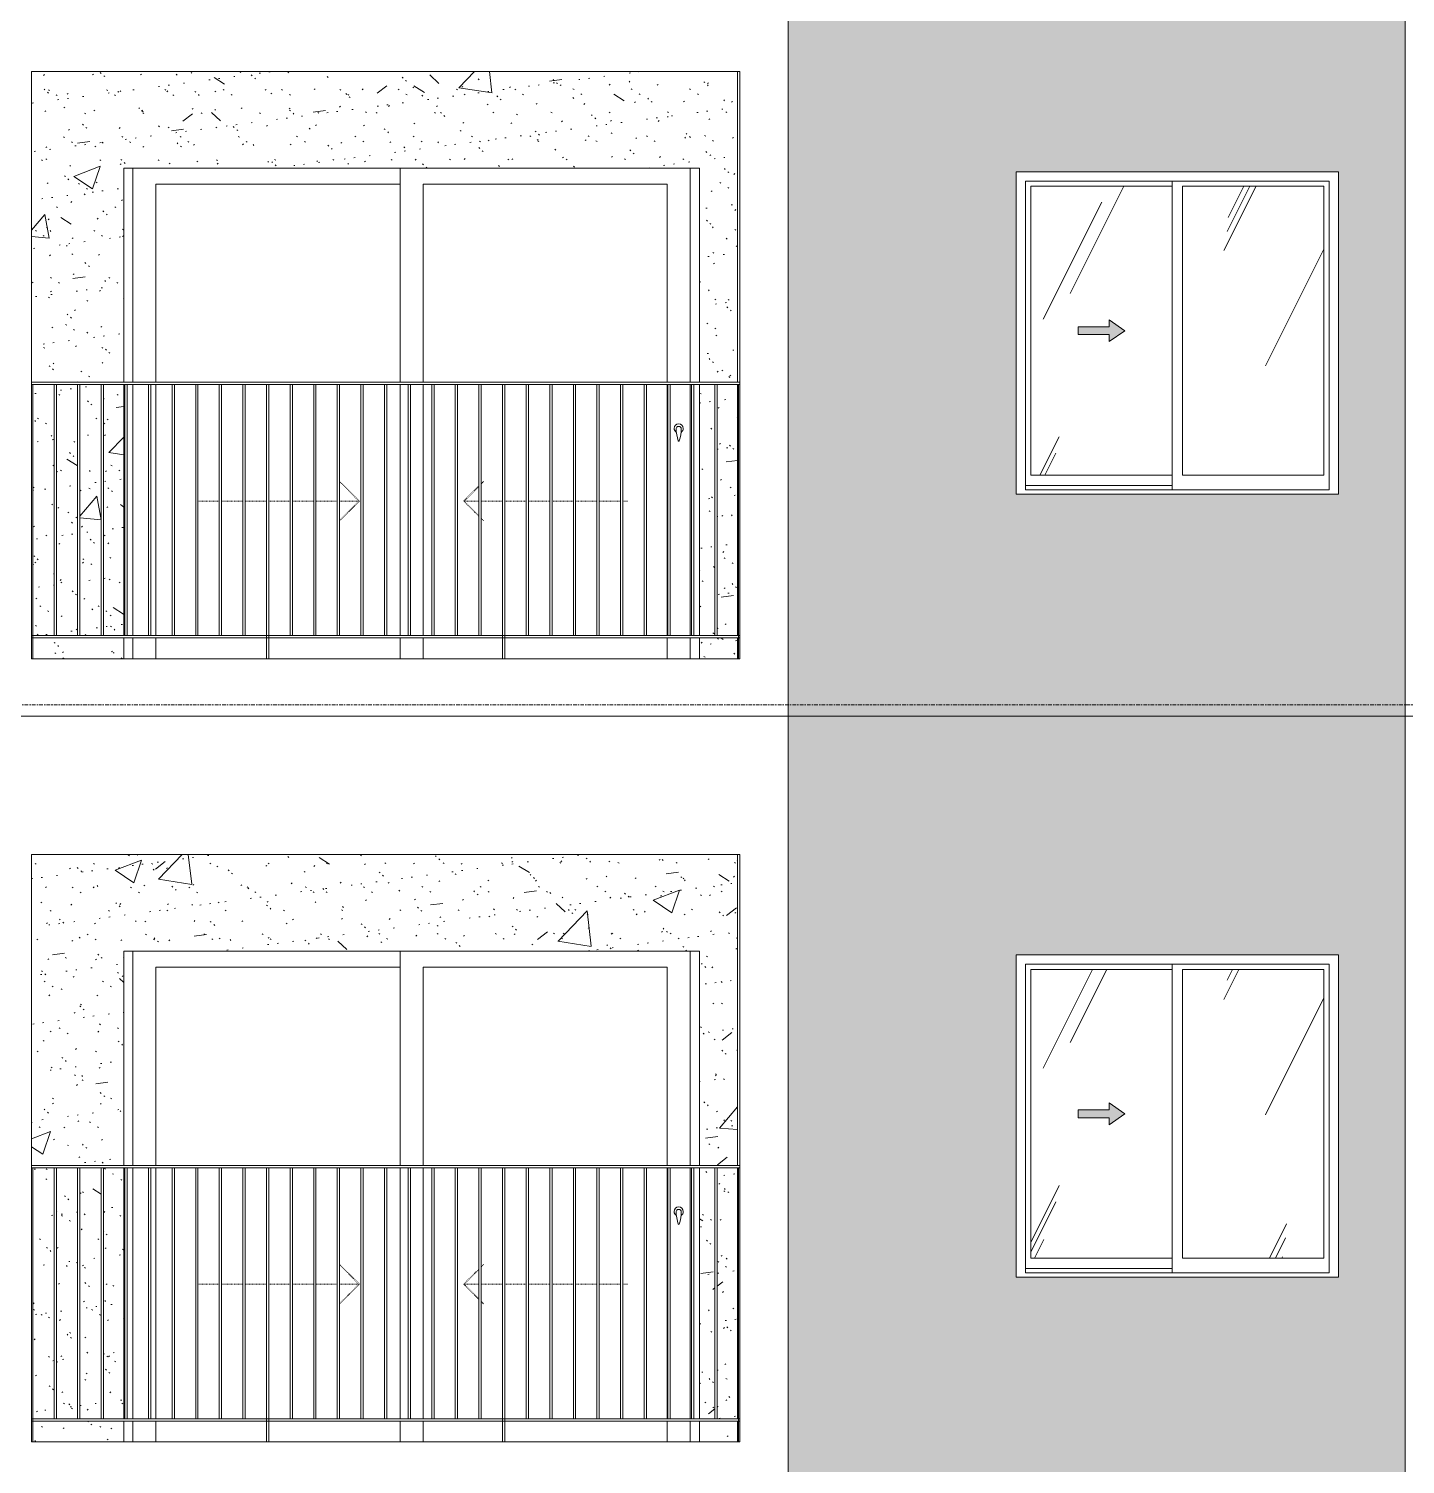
# Model space of a CAD drawing. Header units: millimetres. Extents: x -134153 to 99383, y -5233 to 35400.
# Drawn here: x -60940 to -54963, y 19302 to 25535 of the extents above; entities that cross this region are included whole.
import ezdxf

# ---------------------------------------------------------------- set-up
doc = ezdxf.new("R2010")
doc.units = ezdxf.units.MM
for name, pattern in [('1 NÉT CALL OUT', [6, 3, -3]), ('Centre', [31.75, 6.35, -4.7625, 15.875, -4.7625]), ('Dash', [6, 3, -3])]:
    doc.linetypes.add(name, pattern=pattern)
for name, color, linetype, lineweight in [('0-1', 7, 'Continuous', 5), ('A-DETL-GENF', 92, 'Continuous', 9), ('A-DETL-GENF-1', 92, '1 NÉT CALL OUT', 9), ('A-DOOR', 31, 'Continuous', 9), ('A-DOOR-FRAM', 31, 'Continuous', 9), ('A-DOOR-HDLN', 31, 'Dash', 9), ('A-FLOR-HRAL', 11, 'Continuous', 9), ('A-FLOR-LEVL-2', 51, 'Centre', 9), ('A-GLAZ', 151, 'Continuous', 9), ('A-GLAZ-3', 7, '1 NÉT CALL OUT', 9), ('A-WALL', 113, 'Continuous', 9), ('A-WALL-PATT-1', 9, 'Continuous', 9), ('A-WALL-PATT-2', 111, 'Continuous', 5), ('I-WALL-1', 7, 'Continuous', 9)]:
    doc.layers.add(name, color=color, linetype=linetype, lineweight=lineweight)
pattern_1 = [(50, (-81864.4, 1200), (1165.978, -102.01), [121.92, -1341.12]), (355, (-81864.4, 1200), (-225.554, 1222.763), [97.536, -1072.896]), (100.451, (-81767.3, 1191.5), (940.433, 1120.746), [103.616, -1139.776]), (46.184, (-81864.4, 1525.1), (1734.906, -269.074), [182.88, -2011.68]), (96.636, (-81719.9, 1502.7), (1519.38, 1583.54), [155.42, -1709.665]), (351.184, (-81864.4, 1525.1), (1519.39, 1583.52), [146.3, -1609.34]), (21, (-81701.9, 1443.8), (970.332, -654.498), [121.92, -1341.12]), (326, (-81701.9, 1443.8), (395.533, 1178.804), [97.536, -1072.896]), (71.451, (-81621, 1389.3), (1365.87, 524.296), [103.616, -1139.776]), (37.5, (-81864.44, 1200), (19.767, 541.1527), [53.645, -1006.246, 53.645, -1035.507, -1076.96]), (37.5, (-81864.44, 1200), (19.767, 541.1527), [-2149.043, 53.645, -1023.315]), (7.5, (-81864.44, 1200), (427.646, 641.156), [53.645, -567.334, 53.645, -981.862, -410.464]), (7.5, (-81864.44, 1200), (427.646, 641.156), [-1656.486, 53.645, -356.82]), (327.5, (-82226.95, 1200), (867.782, -36.665), [53.645, -352.755, 53.645, -1214.323, -1682.496]), (327.5, (-82226.95, 1200), (867.782, -36.665), [-1674.368, 53.645, -1628.85]), (317.5, (-82389.5, 1200), (948.028, 162.73), [53.645, -474.675, 53.645, -788.416, -1194.816]), (317.5, (-82389.5, 1200), (948.028, 162.73), [-1370.38, 53.645, -1141.17])]
pattern_2 = [(37.5, (-81864.44, 1200), (-5.1206, 156.61216), [5.364, -118.181, 5.364, -132.812, -132.08]), (37.5, (-81864.44, 1200), (-5.1206, 156.61216), [-261.722, 5.364, -126.716]), (7.5, (-81864.44, 1200), (143.847, 229.3842), [5.364, -61.285, 5.364, -105.989, -42.672]), (7.5, (-81864.44, 1200), (143.847, 229.3842), [-178.003, 5.364, -37.308]), (327.5, (-81964.42, 1200), (253.1176, 0.4601), [5.364, -35.276, 5.364, -140.94, -191.008]), (327.5, (-81964.42, 1200), (253.1176, 0.4601), [-186.944, 5.364, -185.644]), (317.5, (-81964.42, 1200), (244.3381, 71.3376), [5.364, -14.956, 5.364, -90.546, -109.728]), (317.5, (-81964.42, 1200), (244.3381, 71.3376), [-116.23, 5.364, -104.364])]
pattern_3 = [(63.435, (-79954.8, 1311.3), (-0.002, 1625.6), [567.96, -3066.99]), (63.435, (-81580.4, 1311.3), (-0.002, 1625.6), [567.96, -3066.99]), (63.435, (-79176.65, 1625.35), (-0.002, 1625.6), [567.96, -3066.99]), (63.435, (-80802.25, 1625.35), (-0.002, 1625.6), [567.96, -3066.99]), (63.435, (-79294.4, 1514.5), (-0.002, 1625.6), [567.96, -3066.99]), (63.435, (-80920, 1514.5), (-0.002, 1625.6), [567.96, -3066.99]), (63.435, (-79414.5, 2149.4), (-0.002, 1625.6), [276.055, -3358.896]), (63.435, (-81040.1, 2149.4), (-0.002, 1625.6), [276.055, -3358.896]), (63.435, (-79493, 2051.15), (-0.002, 1625.6), [567.96, -3066.99]), (63.435, (-81118.6, 2051.15), (-0.002, 1625.6), [567.96, -3066.99]), (63.435, (-79479.15, 2121.7), (-0.002, 1625.6), [567.96, -3066.99]), (63.435, (-81104.76, 2121.7), (-0.002, 1625.6), [567.96, -3066.99]), (63.435, (-80135, 1812.2), (-0.002, 1625.6), [567.96, -3066.99]), (63.435, (-81760.6, 1812.2), (-0.002, 1625.6), [567.96, -3066.99]), (63.435, (-80121.15, 1895.35), (-0.002, 1625.6), [567.96, -3066.99]), (63.435, (-81746.75, 1895.35), (-0.002, 1625.6), [567.96, -3066.99]), (63.435, (-80117.4, 1955.3), (-0.002, 1625.6), [567.96, -3066.99]), (63.435, (-81743, 1955.3), (-0.002, 1625.6), [567.96, -3066.99])]

# ---------------------------------------------------------------- blocks, each defined once
blk = doc.blocks.new('NCV_TKTC_TANG 6 - 8_rvt-1-TKCS_MẶT ĐỨNG HƯỚNG BẮC')
at = {"layer": 'A-WALL-PATT-1'}
h = blk.add_hatch(dxfattribs=at)
h.set_pattern_fill('FP_2', color=256, style=0, pattern_type=2)
h.set_pattern_definition(pattern_1)
h.paths.add_polyline_path([(-57862.6, 22800), (-57862.6, 22890), (-58027.6, 22890), (-58027.6, 22800), (-57873.4, 22800)])
h.paths.add_polyline_path([(-60527.6, 22800), (-60527.6, 22890), (-60922.6, 22890), (-60922.6, 22800), (-60891.9, 22800)])
h.paths.add_polyline_path([(-60625.1, 22900), (-60625.1, 23990), (-60717.6, 23990), (-60717.6, 22900)])
h.paths.add_polyline_path([(-60820.1, 22900), (-60727.6, 22900), (-60727.6, 23990), (-60820.1, 23990), (-60820.1, 22934.4)])
h.paths.add_polyline_path([(-60922.6, 22900), (-60830.1, 22900), (-60830.1, 23990), (-60922.6, 23990), (-60922.6, 23076.6)])
h.paths.add_polyline_path([(-57862.6, 22900), (-57862.6, 23990), (-57950.1, 23990), (-57950.1, 22900), (-57880.7, 22900)])
h.paths.add_polyline_path([(-60615.1, 22900), (-60527.6, 22900), (-60527.6, 23990), (-60615.1, 23990), (-60615.1, 23076.6)])
h.paths.add_polyline_path([(-58027.6, 22900), (-57960.1, 22900), (-57960.1, 23990), (-58027.6, 23990), (-58027.6, 23076.6)])
h.paths.add_polyline_path([(-57980.9, 24000), (-57862.6, 24000), (-57862.6, 25350), (-60927.6, 25350), (-60927.6, 24000), (-60527.6, 24000), (-60527.6, 24930), (-58027.6, 24930), (-58027.6, 24000)])
h = blk.add_hatch(dxfattribs=at)
h.set_pattern_fill('FP_3', color=256, style=0, pattern_type=2)
h.set_pattern_definition(pattern_2)
h.paths.add_polyline_path([(-57862.6, 22800), (-57862.6, 22890), (-58027.6, 22890), (-58027.6, 22800), (-57873.4, 22800)])
h.paths.add_polyline_path([(-60527.6, 22800), (-60527.6, 22890), (-60922.6, 22890), (-60922.6, 22800), (-60891.9, 22800)])
h.paths.add_polyline_path([(-60625.1, 22900), (-60625.1, 23990), (-60717.6, 23990), (-60717.6, 22900)])
h.paths.add_polyline_path([(-60820.1, 22900), (-60727.6, 22900), (-60727.6, 23990), (-60820.1, 23990), (-60820.1, 22934.4)])
h.paths.add_polyline_path([(-60922.6, 22900), (-60830.1, 22900), (-60830.1, 23990), (-60922.6, 23990), (-60922.6, 23076.6)])
h.paths.add_polyline_path([(-57862.6, 22900), (-57862.6, 23990), (-57950.1, 23990), (-57950.1, 22900), (-57880.7, 22900)])
h.paths.add_polyline_path([(-60615.1, 22900), (-60527.6, 22900), (-60527.6, 23990), (-60615.1, 23990), (-60615.1, 23076.6)])
h.paths.add_polyline_path([(-58027.6, 22900), (-57960.1, 22900), (-57960.1, 23990), (-58027.6, 23990), (-58027.6, 23076.6)])
h.paths.add_polyline_path([(-57980.9, 24000), (-57862.6, 24000), (-57862.6, 25350), (-60927.6, 25350), (-60927.6, 24000), (-60527.6, 24000), (-60527.6, 24930), (-58027.6, 24930), (-58027.6, 24000)])
at = {"layer": 'I-WALL-1'}
for p, q in [((-57862.6, 24000), (-57862.6, 25350)), ((-60527.6, 24000), (-60527.6, 24930)), ((-60527.6, 24930), (-58027.6, 24930)), ((-58027.6, 24930), (-58027.6, 24000)), ((-60527.6, 22900), (-60527.6, 23990)), ((-58027.6, 23990), (-58027.6, 22900)), ((-57862.6, 22900), (-57862.6, 23990)), ((-60527.6, 22800), (-60527.6, 22890)), ((-58027.6, 22890), (-58027.6, 22800)), ((-57862.6, 22800), (-57862.6, 22890))]:
    blk.add_line(p, q, dxfattribs=at)
blk = doc.blocks.new('NCV_TKTC_TANG 6 - 8_rvt-3-TKCS_MẶT ĐỨNG HƯỚNG BẮC')
at = {"layer": 'A-WALL-PATT-1'}
h = blk.add_hatch(dxfattribs=at)
h.set_pattern_fill('FP_2', color=256, style=0, pattern_type=2)
h.set_pattern_definition(pattern_1)
h.paths.add_polyline_path([(-58027.6, 19400), (-57862.6, 19400), (-57862.6, 19490), (-58027.6, 19490)])
h.paths.add_polyline_path([(-60891.9, 19400), (-60527.6, 19400), (-60527.6, 19490), (-60922.6, 19490), (-60922.6, 19400), (-60901.2, 19400)])
h.paths.add_polyline_path([(-60847.6, 19500), (-60830.1, 19500), (-60830.1, 20590), (-60922.6, 20590), (-60922.6, 19500), (-60874.8, 19500)])
h.paths.add_polyline_path([(-57862.6, 19500), (-57862.6, 20590), (-57950.1, 20590), (-57950.1, 19500), (-57880.7, 19500)])
h.paths.add_polyline_path([(-60820.1, 19500), (-60727.6, 19500), (-60727.6, 20590), (-60820.1, 20590), (-60820.1, 19534.4)])
h.paths.add_polyline_path([(-60717.6, 19500), (-60625.1, 19500), (-60625.1, 20590), (-60717.6, 20590), (-60717.6, 19662.5)])
h.paths.add_polyline_path([(-58027.6, 19500), (-57960.1, 19500), (-57960.1, 20590), (-58027.6, 20590), (-58027.6, 19764.6)])
h.paths.add_polyline_path([(-60615.1, 19500), (-60527.6, 19500), (-60527.6, 20590), (-60615.1, 20590), (-60615.1, 19764.6)])
h.paths.add_polyline_path([(-60686.6, 20600), (-60527.6, 20600), (-60527.6, 21530), (-58027.6, 21530), (-58027.6, 20600), (-57862.6, 20600), (-57862.6, 21950), (-60927.6, 21950), (-60927.6, 20600), (-60690.7, 20600)])
h = blk.add_hatch(dxfattribs=at)
h.set_pattern_fill('FP_3', color=256, style=0, pattern_type=2)
h.set_pattern_definition(pattern_2)
h.paths.add_polyline_path([(-58027.6, 19400), (-57862.6, 19400), (-57862.6, 19490), (-58027.6, 19490)])
h.paths.add_polyline_path([(-60891.9, 19400), (-60527.6, 19400), (-60527.6, 19490), (-60922.6, 19490), (-60922.6, 19400), (-60901.2, 19400)])
h.paths.add_polyline_path([(-60847.6, 19500), (-60830.1, 19500), (-60830.1, 20590), (-60922.6, 20590), (-60922.6, 19500), (-60874.8, 19500)])
h.paths.add_polyline_path([(-57862.6, 19500), (-57862.6, 20590), (-57950.1, 20590), (-57950.1, 19500), (-57880.7, 19500)])
h.paths.add_polyline_path([(-60820.1, 19500), (-60727.6, 19500), (-60727.6, 20590), (-60820.1, 20590), (-60820.1, 19534.4)])
h.paths.add_polyline_path([(-60717.6, 19500), (-60625.1, 19500), (-60625.1, 20590), (-60717.6, 20590), (-60717.6, 19662.5)])
h.paths.add_polyline_path([(-58027.6, 19500), (-57960.1, 19500), (-57960.1, 20590), (-58027.6, 20590), (-58027.6, 19764.6)])
h.paths.add_polyline_path([(-60615.1, 19500), (-60527.6, 19500), (-60527.6, 20590), (-60615.1, 20590), (-60615.1, 19764.6)])
h.paths.add_polyline_path([(-60686.6, 20600), (-60527.6, 20600), (-60527.6, 21530), (-58027.6, 21530), (-58027.6, 20600), (-57862.6, 20600), (-57862.6, 21950), (-60927.6, 21950), (-60927.6, 20600), (-60690.7, 20600)])
at = {"layer": 'I-WALL-1'}
for p, q in [((-57862.6, 20600), (-57862.6, 21950)), ((-60527.6, 20600), (-60527.6, 21530)), ((-60527.6, 21530), (-58027.6, 21530)), ((-58027.6, 21530), (-58027.6, 20600)), ((-60527.6, 19500), (-60527.6, 20590)), ((-58027.6, 20590), (-58027.6, 19500)), ((-57862.6, 19500), (-57862.6, 20590)), ((-60527.6, 19400), (-60527.6, 19490)), ((-58027.6, 19490), (-58027.6, 19400)), ((-57862.6, 19400), (-57862.6, 19490))]:
    blk.add_line(p, q, dxfattribs=at)
blk = doc.blocks.new('1_FAMILY RVT - W01-WxH 1400x1400xmm-V171-TKCS_MẶT ĐỨNG HƯỚNG BẮC')
at = {"layer": 'A-DETL-GENF-1'}
blk.add_hatch(color=256, dxfattribs=at).paths.add_polyline_path([(-56248.1, 20776.5), (-56180.3, 20823.9), (-56248.1, 20871.4), (-56248.1, 20840.9), (-56383.5, 20840.9), (-56383.5, 20807), (-56248.1, 20807)])
at = {"layer": 'A-GLAZ'}
h = blk.add_hatch(dxfattribs=at)
h.set_pattern_fill('FP_1', color=256, style=0, pattern_type=2)
h.set_pattern_definition(pattern_3)
h.paths.add_polyline_path([(-56589.1, 20197), (-55974.8, 20197), (-55974.8, 21450.9), (-56589.1, 21450.9), (-56589.1, 20807)])
h.paths.add_polyline_path([(-56248.1, 20776.5), (-56248.1, 20807), (-56383.5, 20807), (-56383.5, 20840.9), (-56248.1, 20840.9), (-56248.1, 20871.4), (-56180.3, 20823.9), (-56204.5, 20807)])
h = blk.add_hatch(dxfattribs=at)
h.set_pattern_fill('FP_1', color=256, style=0, pattern_type=2)
h.set_pattern_definition(pattern_3)
h.paths.add_polyline_path([(-55316.1, 20197), (-55316.1, 21450.9), (-55930.3, 21450.9), (-55930.3, 20197)])
at = {"layer": 'A-DETL-GENF'}
for p, q in [((-56383.5, 20840.9), (-56383.5, 20807)), ((-56383.5, 20840.9), (-56248.1, 20840.9)), ((-56248.1, 20840.9), (-56383.5, 20840.9)), ((-56383.5, 20840.9), (-56383.5, 20807)), ((-56248.1, 20871.4), (-56248.1, 20840.9)), ((-56180.3, 20823.9), (-56248.1, 20871.4)), ((-56180.3, 20823.9), (-56248.1, 20871.4)), ((-56248.1, 20871.4), (-56248.1, 20840.9)), ((-56180.3, 20823.9), (-56248.1, 20776.5)), ((-56248.1, 20776.5), (-56180.3, 20823.9)), ((-56383.5, 20807), (-56248.1, 20807)), ((-56383.5, 20807), (-56248.1, 20807)), ((-56248.1, 20807), (-56248.1, 20776.5)), ((-56248.1, 20807), (-56248.1, 20776.5))]:
    blk.add_line(p, q, dxfattribs=at)
at = {"layer": 'A-GLAZ'}
for p, q in [((-55252.6, 21514.4), (-56652.6, 21514.4)), ((-56652.6, 21514.4), (-56652.6, 20114.4)), ((-55252.6, 21514.4), (-55252.6, 20114.4)), ((-56611.6, 21473.5), (-55293.5, 21473.5)), ((-56611.6, 20133.5), (-56611.6, 21473.5)), ((-56589.1, 21450.9), (-56589.1, 20197)), ((-55974.8, 21450.9), (-56589.1, 21450.9)), ((-55974.8, 21473.5), (-55974.8, 20133.5)), ((-55930.3, 20197), (-55930.3, 21450.9)), ((-55930.3, 21450.9), (-55316.1, 21450.9)), ((-55316.1, 21450.9), (-55316.1, 20197)), ((-55293.5, 20133.5), (-55293.5, 21473.5)), ((-56589.1, 20197), (-55974.8, 20197)), ((-55316.1, 20197), (-55930.3, 20197)), ((-55974.8, 20152.5), (-56611.6, 20152.5)), ((-55974.8, 20152.5), (-56611.6, 20152.5)), ((-55293.5, 20133.5), (-56611.6, 20133.5)), ((-55252.6, 20114.4), (-56652.6, 20114.4))]:
    blk.add_line(p, q, dxfattribs=at)
blk = doc.blocks.new('DEG_02-DEG_03 - DEG_02-2500x2400mm-CỬA ĐI 02 CÁNH TRƯỢT-V26-TKCS_MẶT ĐỨNG HƯỚNG BẮC')
at = {"layer": 'A-DOOR'}
for p, q in [((-59327.6, 10400), (-59327.6, 11330)), ((-58067.6, 11330), (-58067.6, 10400)), ((-60387.6, 11260), (-60387.6, 10400)), ((-60387.6, 11260), (-59327.6, 11260)), ((-59227.6, 11260), (-59227.6, 10400)), ((-59227.6, 11260), (-58167.6, 11260)), ((-58167.6, 10400), (-58167.6, 11260)), ((-60387.6, 10390), (-60387.6, 9300)), ((-59327.6, 9300), (-59327.6, 10390)), ((-59227.6, 10390), (-59227.6, 9300)), ((-58167.6, 9300), (-58167.6, 10390)), ((-58067.6, 10390), (-58067.6, 9300)), ((-60387.6, 9290), (-60387.6, 9200)), ((-59327.6, 9200), (-59327.6, 9290)), ((-59227.6, 9290), (-59227.6, 9200)), ((-58167.6, 9200), (-58167.6, 9290)), ((-58067.6, 9290), (-58067.6, 9200))]:
    blk.add_line(p, q, dxfattribs=at)
at = {"layer": 'A-DOOR', "flags": 128}
blk.add_lwpolyline([(-58116.1, 10208.7), (-58116.1, 10208.7), (-58116.1, 10208.7), (-58116.1, 10208.7), (-58116.1, 10208.7), (-58116.1, 10208.7), (-58116.1, 10208.7), (-58116.2, 10208.7), (-58116.2, 10208.7), (-58116.2, 10208.7), (-58116.2, 10208.7), (-58116.3, 10208.7), (-58116.3, 10208.7), (-58116.3, 10208.7), (-58116.4, 10208.7), (-58116.4, 10208.7), (-58116.4, 10208.7), (-58116.5, 10208.7), (-58116.5, 10208.7), (-58116.6, 10208.7), (-58116.6, 10208.7), (-58116.7, 10208.7), (-58116.7, 10208.7), (-58116.8, 10208.7), (-58116.8, 10208.7), (-58116.9, 10208.7), (-58116.9, 10208.7), (-58117, 10208.7), (-58117, 10208.7), (-58117.1, 10208.7), (-58117.1, 10208.7), (-58117.2, 10208.7), (-58117.3, 10208.7), (-58117.3, 10208.7), (-58117.4, 10208.7), (-58117.4, 10208.7), (-58117.5, 10208.7), (-58117.5, 10208.7), (-58117.6, 10208.7), (-58117.7, 10208.7), (-58117.7, 10208.7), (-58117.8, 10208.7), (-58117.8, 10208.7), (-58117.9, 10208.7), (-58118, 10208.7), (-58118, 10208.7), (-58118.1, 10208.7), (-58118.1, 10208.7), (-58118.2, 10208.7), (-58118.2, 10208.7), (-58118.3, 10208.7), (-58118.3, 10208.7), (-58118.4, 10208.7), (-58118.4, 10208.7), (-58118.5, 10208.7), (-58118.5, 10208.7), (-58118.6, 10208.7), (-58118.6, 10208.7), (-58118.7, 10208.7), (-58118.7, 10208.7), (-58118.7, 10208.7), (-58118.8, 10208.7), (-58118.8, 10208.7), (-58118.8, 10208.7), (-58118.9, 10208.7), (-58118.9, 10208.7), (-58118.9, 10208.7), (-58119, 10208.7), (-58119, 10208.7), (-58119, 10208.7), (-58119, 10208.7), (-58119, 10208.7), (-58119, 10208.7), (-58119, 10208.7), (-58119.1, 10208.7), (-58119.1, 10208.7)], dxfattribs=at)
at = {"layer": 'A-DOOR'}
for centre, radius, start, end in [((-58117.6, 10200), 20, 0, 180), ((-58117.6, 10200), 20, 180, 240), ((-58119.1, 10199.2), 9.45, 90, 180), ((-57963.8, 10199.2), 164.8, 180, 199.13397), ((-58116.1, 10199.2), 9.45, 0, 90), ((-58271.4, 10199.2), 164.8, 340.86603, 0), ((-58117.6, 10200), 20, 300, 0), ((-58117.2, 10146), 2.34, 199.13397, 261.03098), ((-58117.9, 10146), 2.34, 278.96902, 340.86603)]:
    blk.add_arc(centre, radius, start, end, dxfattribs=at)
at = {"layer": 'A-DOOR-FRAM'}
for p, q in [((-60487.6, 10400), (-60487.6, 11330)), ((-58067.6, 10400), (-58067.6, 11330)), ((-60487.6, 9300), (-60487.6, 10390)), ((-58067.6, 9300), (-58067.6, 10390)), ((-60487.6, 9200), (-60487.6, 9290)), ((-58067.6, 9200), (-58067.6, 9290))]:
    blk.add_line(p, q, dxfattribs=at)
at = {"layer": 'A-DOOR-HDLN'}
for p, q in [((-59504.8, 9884.2), (-59589.7, 9969.1)), ((-59050.3, 9884.2), (-58985.1, 9949.5)), ((-58975.1, 9959.5), (-58965.5, 9969.1)), ((-60205.1, 9884.2), (-60112.6, 9884.2)), ((-60102.6, 9884.2), (-60010.1, 9884.2)), ((-60000.1, 9884.2), (-59907.6, 9884.2)), ((-59897.6, 9884.2), (-59805.1, 9884.2)), ((-59795.1, 9884.2), (-59702.6, 9884.2)), ((-59692.6, 9884.2), (-59600.1, 9884.2)), ((-59590.1, 9884.2), (-59504.8, 9884.2)), ((-59504.8, 9884.2), (-59589.7, 9799.4)), ((-59050.3, 9884.2), (-58985.1, 9819)), ((-58985.1, 9884.2), (-59050.3, 9884.2)), ((-58882.6, 9884.2), (-58975.1, 9884.2)), ((-58780.1, 9884.2), (-58872.6, 9884.2)), ((-58677.6, 9884.2), (-58770.1, 9884.2)), ((-58575.1, 9884.2), (-58667.6, 9884.2)), ((-58472.6, 9884.2), (-58565.1, 9884.2)), ((-58370.1, 9884.2), (-58462.6, 9884.2)), ((-58340.3, 9884.2), (-58360.1, 9884.2)), ((-58975.1, 9809), (-58965.5, 9799.4))]:
    blk.add_line(p, q, dxfattribs=at)
blk = doc.blocks.new('Railing - 10mm-1251313-TKCS_MẶT ĐỨNG HƯỚNG BẮC')
at = {"layer": 'A-FLOR-HRAL'}
for p, q in [((-60830.064287, 5900), (-60830.064287, 6990)), ((-60820.064287, 6990), (-60820.064287, 5900))]:
    blk.add_line(p, q, dxfattribs=at)
blk = doc.blocks.new('Railing - 50 x 10mm-1251315-TKCS_MẶT ĐỨNG HƯỚNG BẮC')
at = {"layer": 'A-FLOR-HRAL'}
for p, q in [((-59897.564287, 6990), (-59907.564287, 6990)), ((-59907.564287, 5800), (-59907.564287, 6990)), ((-59897.564287, 6990), (-59897.564287, 5800))]:
    blk.add_line(p, q, dxfattribs=at)
blk = doc.blocks.new('Railing - 50 x 10mm-1251311-TKCS_MẶT ĐỨNG HƯỚNG BẮC')
at = {"layer": 'A-FLOR-HRAL'}
for q in [(-60927.564287, 6990), (-60922.564287, 5800)]:
    blk.add_line((-60922.564287, 6990), q, dxfattribs=at)
blk = doc.blocks.new('Railing - 50 x 10mm-V55-TKCS_MẶT ĐỨNG HƯỚNG BẮC')
at = {"layer": 'A-FLOR-HRAL'}
for p in [(-57852.564287, 6990), (-57857.564287, 5800)]:
    blk.add_line(p, (-57857.564287, 6990), dxfattribs=at)
blk = doc.blocks.new('Railing - Railing-3821441-TKCS_MẶT ĐỨNG HƯỚNG BẮC')
at = {"layer": 'A-FLOR-HRAL'}
for p, q in [((-60927.564287, 19500), (-57852.564287, 19500)), ((-60927.564287, 19490), (-57852.564287, 19490))]:
    blk.add_line(p, q, dxfattribs=at)
for name, p in [('Railing - 50 x 10mm-1251311-TKCS_MẶT ĐỨNG HƯỚNG BẮC', (0, 13600)), ('Railing - 10mm-1251313-TKCS_MẶT ĐỨNG HƯỚNG BẮC', (0, 13600)), ('Railing - 10mm-1251313-TKCS_MẶT ĐỨNG HƯỚNG BẮC', (102.5, 13600)), ('Railing - 10mm-1251313-TKCS_MẶT ĐỨNG HƯỚNG BẮC', (205, 13600)), ('Railing - 10mm-1251313-TKCS_MẶT ĐỨNG HƯỚNG BẮC', (307.5, 13600)), ('Railing - 10mm-1251313-TKCS_MẶT ĐỨNG HƯỚNG BẮC', (410, 13600)), ('Railing - 10mm-1251313-TKCS_MẶT ĐỨNG HƯỚNG BẮC', (512.5, 13600)), ('Railing - 10mm-1251313-TKCS_MẶT ĐỨNG HƯỚNG BẮC', (615, 13600)), ('Railing - 10mm-1251313-TKCS_MẶT ĐỨNG HƯỚNG BẮC', (717.5, 13600)), ('Railing - 10mm-1251313-TKCS_MẶT ĐỨNG HƯỚNG BẮC', (820, 13600)), ('Railing - 50 x 10mm-1251315-TKCS_MẶT ĐỨNG HƯỚNG BẮC', (0, 13600)), ('Railing - 10mm-1251313-TKCS_MẶT ĐỨNG HƯỚNG BẮC', (1025, 13600)), ('Railing - 10mm-1251313-TKCS_MẶT ĐỨNG HƯỚNG BẮC', (1127.5, 13600)), ('Railing - 10mm-1251313-TKCS_MẶT ĐỨNG HƯỚNG BẮC', (1230, 13600)), ('Railing - 10mm-1251313-TKCS_MẶT ĐỨNG HƯỚNG BẮC', (1332.5, 13600)), ('Railing - 10mm-1251313-TKCS_MẶT ĐỨNG HƯỚNG BẮC', (1435, 13600)), ('Railing - 10mm-1251313-TKCS_MẶT ĐỨNG HƯỚNG BẮC', (1537.5, 13600)), ('Railing - 10mm-1251313-TKCS_MẶT ĐỨNG HƯỚNG BẮC', (1640, 13600)), ('Railing - 10mm-1251313-TKCS_MẶT ĐỨNG HƯỚNG BẮC', (1742.5, 13600)), ('Railing - 10mm-1251313-TKCS_MẶT ĐỨNG HƯỚNG BẮC', (1845, 13600)), ('Railing - 50 x 10mm-1251315-TKCS_MẶT ĐỨNG HƯỚNG BẮC', (1025, 13600)), ('Railing - 10mm-1251313-TKCS_MẶT ĐỨNG HƯỚNG BẮC', (2050, 13600)), ('Railing - 10mm-1251313-TKCS_MẶT ĐỨNG HƯỚNG BẮC', (2152.5, 13600)), ('Railing - 10mm-1251313-TKCS_MẶT ĐỨNG HƯỚNG BẮC', (2255, 13600)), ('Railing - 10mm-1251313-TKCS_MẶT ĐỨNG HƯỚNG BẮC', (2357.5, 13600)), ('Railing - 10mm-1251313-TKCS_MẶT ĐỨNG HƯỚNG BẮC', (2460, 13600)), ('Railing - 10mm-1251313-TKCS_MẶT ĐỨNG HƯỚNG BẮC', (2562.5, 13600)), ('Railing - 10mm-1251313-TKCS_MẶT ĐỨNG HƯỚNG BẮC', (2665, 13600)), ('Railing - 10mm-1251313-TKCS_MẶT ĐỨNG HƯỚNG BẮC', (2767.5, 13600)), ('Railing - 10mm-1251313-TKCS_MẶT ĐỨNG HƯỚNG BẮC', (2870, 13600)), ('Railing - 50 x 10mm-V55-TKCS_MẶT ĐỨNG HƯỚNG BẮC', (0, 13600))]:
    blk.add_blockref(name, p)
blk = doc.blocks.new('Top Rail Type - Top Rail_Internal_-3821442-TKCS_MẶT ĐỨNG HƯỚNG BẮC')
at = {"layer": 'A-FLOR-HRAL'}
for p, q in [((-57852.564287, 20600), (-60927.564287, 20600)), ((-60927.564287, 20590), (-57852.564287, 20590))]:
    blk.add_line(p, q, dxfattribs=at)
blk = doc.blocks.new('1_FAMILY RVT - W01-WxH 1400x1400xmm-V195-TKCS_MẶT ĐỨNG HƯỚNG BẮC')
at = {"layer": 'A-DETL-GENF-1'}
blk.add_hatch(color=256, dxfattribs=at).paths.add_polyline_path([(-56248.1, 24176.5), (-56180.3, 24223.9), (-56248.1, 24271.4), (-56248.1, 24240.9), (-56383.5, 24240.9), (-56383.5, 24207), (-56248.1, 24207), (-56248.1, 24180.6)])
at = {"layer": 'A-GLAZ'}
h = blk.add_hatch(dxfattribs=at)
h.set_pattern_fill('FP_1', color=256, style=0, pattern_type=2)
h.set_pattern_definition(pattern_3)
h.paths.add_polyline_path([(-56589.1, 23597), (-55974.8, 23597), (-55974.8, 24850.9), (-56589.1, 24850.9), (-56589.1, 24180.6)])
h.paths.add_polyline_path([(-56248.1, 24176.5), (-56248.1, 24207), (-56383.5, 24207), (-56383.5, 24240.9), (-56248.1, 24240.9), (-56248.1, 24271.4), (-56180.3, 24223.9), (-56242.2, 24180.6)])
h = blk.add_hatch(dxfattribs=at)
h.set_pattern_fill('FP_1', color=256, style=0, pattern_type=2)
h.set_pattern_definition(pattern_3)
h.paths.add_polyline_path([(-55316.1, 23597), (-55316.1, 24850.9), (-55930.3, 24850.9), (-55930.3, 23597)])
at = {"layer": 'A-DETL-GENF'}
for p, q in [((-56248.1, 24271.4), (-56248.1, 24240.9)), ((-56180.3, 24223.9), (-56248.1, 24271.4)), ((-56180.3, 24223.9), (-56248.1, 24271.4)), ((-56248.1, 24271.4), (-56248.1, 24240.9)), ((-56383.5, 24240.9), (-56383.5, 24207)), ((-56383.5, 24240.9), (-56248.1, 24240.9)), ((-56248.1, 24240.9), (-56383.5, 24240.9)), ((-56383.5, 24240.9), (-56383.5, 24207)), ((-56383.5, 24207), (-56248.1, 24207)), ((-56383.5, 24207), (-56248.1, 24207)), ((-56180.3, 24223.9), (-56248.1, 24176.5)), ((-56248.1, 24176.5), (-56180.3, 24223.9)), ((-56248.1, 24207), (-56248.1, 24176.5)), ((-56248.1, 24207), (-56248.1, 24176.5))]:
    blk.add_line(p, q, dxfattribs=at)
at = {"layer": 'A-GLAZ'}
for p, q in [((-55252.6, 24914.4), (-56652.6, 24914.4)), ((-56652.6, 24914.4), (-56652.6, 23514.4)), ((-56611.6, 24873.5), (-55293.5, 24873.5)), ((-56611.6, 23533.5), (-56611.6, 24873.5)), ((-55974.8, 24873.5), (-55974.8, 23533.5)), ((-55293.5, 23533.5), (-55293.5, 24873.5)), ((-55252.6, 24914.4), (-55252.6, 23514.4)), ((-56589.1, 24850.9), (-56589.1, 23597)), ((-55974.8, 24850.9), (-56589.1, 24850.9)), ((-55930.3, 23597), (-55930.3, 24850.9)), ((-55930.3, 24850.9), (-55316.1, 24850.9)), ((-55316.1, 24850.9), (-55316.1, 23597)), ((-56589.1, 23597), (-55974.8, 23597)), ((-55316.1, 23597), (-55930.3, 23597)), ((-55252.6, 23514.4), (-56652.6, 23514.4)), ((-55974.8, 23552.5), (-56611.6, 23552.5)), ((-55974.8, 23552.5), (-56611.6, 23552.5)), ((-55293.5, 23533.5), (-56611.6, 23533.5))]:
    blk.add_line(p, q, dxfattribs=at)
blk = doc.blocks.new('Railing - Railing-3824690-TKCS_MẶT ĐỨNG HƯỚNG BẮC')
at = {"layer": 'A-FLOR-HRAL'}
for p, q in [((-60927.564287, 22900), (-57852.564287, 22900)), ((-60927.564287, 22890), (-57852.564287, 22890))]:
    blk.add_line(p, q, dxfattribs=at)
for name, p in [('Railing - 50 x 10mm-1251311-TKCS_MẶT ĐỨNG HƯỚNG BẮC', (0, 17000)), ('Railing - 10mm-1251313-TKCS_MẶT ĐỨNG HƯỚNG BẮC', (0, 17000)), ('Railing - 10mm-1251313-TKCS_MẶT ĐỨNG HƯỚNG BẮC', (102.5, 17000)), ('Railing - 10mm-1251313-TKCS_MẶT ĐỨNG HƯỚNG BẮC', (205, 17000)), ('Railing - 10mm-1251313-TKCS_MẶT ĐỨNG HƯỚNG BẮC', (307.5, 17000)), ('Railing - 10mm-1251313-TKCS_MẶT ĐỨNG HƯỚNG BẮC', (410, 17000)), ('Railing - 10mm-1251313-TKCS_MẶT ĐỨNG HƯỚNG BẮC', (512.5, 17000)), ('Railing - 10mm-1251313-TKCS_MẶT ĐỨNG HƯỚNG BẮC', (615, 17000)), ('Railing - 10mm-1251313-TKCS_MẶT ĐỨNG HƯỚNG BẮC', (717.5, 17000)), ('Railing - 10mm-1251313-TKCS_MẶT ĐỨNG HƯỚNG BẮC', (820, 17000)), ('Railing - 50 x 10mm-1251315-TKCS_MẶT ĐỨNG HƯỚNG BẮC', (0, 17000)), ('Railing - 10mm-1251313-TKCS_MẶT ĐỨNG HƯỚNG BẮC', (1025, 17000)), ('Railing - 10mm-1251313-TKCS_MẶT ĐỨNG HƯỚNG BẮC', (1127.5, 17000)), ('Railing - 10mm-1251313-TKCS_MẶT ĐỨNG HƯỚNG BẮC', (1230, 17000)), ('Railing - 10mm-1251313-TKCS_MẶT ĐỨNG HƯỚNG BẮC', (1332.5, 17000)), ('Railing - 10mm-1251313-TKCS_MẶT ĐỨNG HƯỚNG BẮC', (1435, 17000)), ('Railing - 10mm-1251313-TKCS_MẶT ĐỨNG HƯỚNG BẮC', (1537.5, 17000)), ('Railing - 10mm-1251313-TKCS_MẶT ĐỨNG HƯỚNG BẮC', (1640, 17000)), ('Railing - 10mm-1251313-TKCS_MẶT ĐỨNG HƯỚNG BẮC', (1742.5, 17000)), ('Railing - 10mm-1251313-TKCS_MẶT ĐỨNG HƯỚNG BẮC', (1845, 17000)), ('Railing - 50 x 10mm-1251315-TKCS_MẶT ĐỨNG HƯỚNG BẮC', (1025, 17000)), ('Railing - 10mm-1251313-TKCS_MẶT ĐỨNG HƯỚNG BẮC', (2050, 17000)), ('Railing - 10mm-1251313-TKCS_MẶT ĐỨNG HƯỚNG BẮC', (2152.5, 17000)), ('Railing - 10mm-1251313-TKCS_MẶT ĐỨNG HƯỚNG BẮC', (2255, 17000)), ('Railing - 10mm-1251313-TKCS_MẶT ĐỨNG HƯỚNG BẮC', (2357.5, 17000)), ('Railing - 10mm-1251313-TKCS_MẶT ĐỨNG HƯỚNG BẮC', (2460, 17000)), ('Railing - 10mm-1251313-TKCS_MẶT ĐỨNG HƯỚNG BẮC', (2562.5, 17000)), ('Railing - 10mm-1251313-TKCS_MẶT ĐỨNG HƯỚNG BẮC', (2665, 17000)), ('Railing - 10mm-1251313-TKCS_MẶT ĐỨNG HƯỚNG BẮC', (2767.5, 17000)), ('Railing - 10mm-1251313-TKCS_MẶT ĐỨNG HƯỚNG BẮC', (2870, 17000)), ('Railing - 50 x 10mm-V55-TKCS_MẶT ĐỨNG HƯỚNG BẮC', (0, 17000))]:
    blk.add_blockref(name, p)
blk = doc.blocks.new('Top Rail Type - Top Rail_Internal_-3824691-TKCS_MẶT ĐỨNG HƯỚNG BẮC')
at = {"layer": 'A-FLOR-HRAL'}
for p, q in [((-57852.564287, 24000), (-60927.564287, 24000)), ((-60927.564287, 23990), (-57852.564287, 23990))]:
    blk.add_line(p, q, dxfattribs=at)

msp = doc.modelspace()

# ---------------------------------------------------------------- hatches: boundary and pattern name
at = {"layer": 'A-WALL-PATT-2'}
h = msp.add_hatch(color=256, dxfattribs=at)
h.paths.add_polyline_path([(-56790.9, 22550), (-54962.6, 22550), (-54962.6, 25950), (-57642.6, 25950), (-57642.6, 22550)])
h.paths.add_polyline_path([(-56652.6, 23514.4), (-56652.6, 24914.4), (-55252.6, 24914.4), (-55252.6, 23514.4), (-56611.6, 23514.4)])
h = msp.add_hatch(color=256, dxfattribs=at)
h.paths.add_polyline_path([(-55252.6, 19150), (-54962.6, 19150), (-54962.6, 22550), (-57642.6, 22550), (-57642.6, 19150), (-55293.5, 19150)])
h.paths.add_polyline_path([(-56611.6, 20114.4), (-56652.6, 20114.4), (-56652.6, 21514.4), (-55252.6, 21514.4), (-55252.6, 20114.4), (-55293.5, 20114.4)])

# ---------------------------------------------------------------- linework, layer by layer
at = {"layer": 'A-FLOR-LEVL-2'}
msp.add_line((-134152.6, 22600), (-25724.3, 22600), dxfattribs=at)
at = {"layer": 'A-WALL'}
for p, q in [((-57642.6, 29350), (-57642.6, 5550)), ((-54962.6, 19150), (-54962.6, 29350)), ((-60927.6, 22800), (-60927.6, 25350)), ((-60927.6, 25350), (-57852.6, 25350)), ((-57852.6, 25350), (-57852.6, 22800)), ((-57852.6, 22800), (-60927.6, 22800)), ((-54962.6, 22600), (-54952.6, 22600)), ((-54962.6, 22550), (-61137.6, 22550)), ((-46362.6, 22550), (-57652.6, 22550)), ((-60927.6, 19400), (-60927.6, 21950)), ((-60927.6, 21950), (-57852.6, 21950)), ((-57852.6, 21950), (-57852.6, 19400)), ((-57852.6, 19400), (-60927.6, 19400))]:
    msp.add_line(p, q, dxfattribs=at)

# ---------------------------------------------------------------- block references
at = {"layer": '0-1'}
for name in ['NCV_TKTC_TANG 6 - 8_rvt-1-TKCS_MẶT ĐỨNG HƯỚNG BẮC', 'NCV_TKTC_TANG 6 - 8_rvt-3-TKCS_MẶT ĐỨNG HƯỚNG BẮC']:
    msp.add_blockref(name, (0, 0), dxfattribs=at)
at = {"layer": 'A-DOOR'}
for p in [(0, 13600), (0, 10200)]:
    msp.add_blockref('DEG_02-DEG_03 - DEG_02-2500x2400mm-CỬA ĐI 02 CÁNH TRƯỢT-V26-TKCS_MẶT ĐỨNG HƯỚNG BẮC', p, dxfattribs=at)
at = {"layer": 'A-FLOR-HRAL'}
for name in ['Top Rail Type - Top Rail_Internal_-3824691-TKCS_MẶT ĐỨNG HƯỚNG BẮC', 'Railing - Railing-3824690-TKCS_MẶT ĐỨNG HƯỚNG BẮC', 'Top Rail Type - Top Rail_Internal_-3821442-TKCS_MẶT ĐỨNG HƯỚNG BẮC', 'Railing - Railing-3821441-TKCS_MẶT ĐỨNG HƯỚNG BẮC']:
    msp.add_blockref(name, (0, 0), dxfattribs=at)
at = {"layer": 'A-GLAZ-3'}
for name in ['1_FAMILY RVT - W01-WxH 1400x1400xmm-V195-TKCS_MẶT ĐỨNG HƯỚNG BẮC', '1_FAMILY RVT - W01-WxH 1400x1400xmm-V171-TKCS_MẶT ĐỨNG HƯỚNG BẮC']:
    msp.add_blockref(name, (0, 0), dxfattribs=at)

doc.saveas('drawing.dxf')
